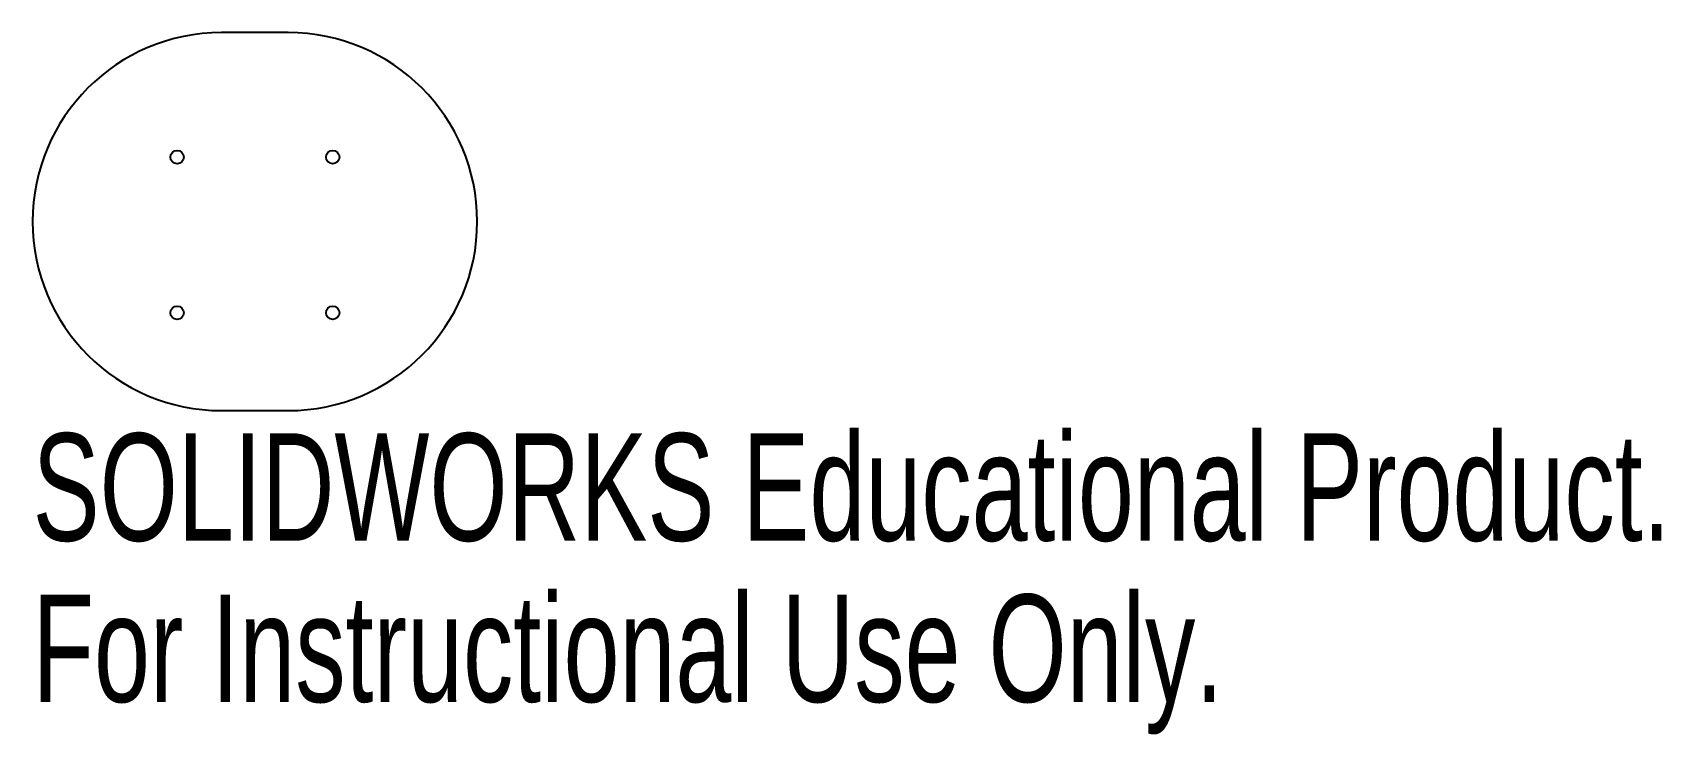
# Model space of a CAD drawing. Header units: millimetres. Extents: x -10 to 63.3, y -23.1 to 8.5.
import ezdxf

# ---------------------------------------------------------------- set-up
doc = ezdxf.new("R2010")
doc.units = ezdxf.units.MM
doc.styles.add('SLDTEXTSTYLE0', font='TXT', dxfattribs={"width": 0.7})

msp = doc.modelspace()

# ---------------------------------------------------------------- linework, layer by layer
at = {"color": 7, "linetype": 'Continuous', "lineweight": 25}
for p, q in [((1.5, 8.5), (-1.5, 8.5)), ((-1.5, -8.5), (1.5, -8.5))]:
    msp.add_line(p, q, dxfattribs=at)
for centre in [(-3.5, 2.9), (3.5, 2.9), (-3.5, -4.1), (3.5, -4.1)]:
    msp.add_circle(centre, 0.3, dxfattribs=at)
for centre, start, end in [((-1.5, 0), 90, 270), ((1.5, 0), 270, 90)]:
    msp.add_arc(centre, 8.5, start, end, dxfattribs=at)

# ---------------------------------------------------------------- texts
at = {"color": 7, "linetype": 'Continuous', "char_height": 4.83362, "attachment_point": 1, "style": 'SLDTEXTSTYLE0'}
for s, insert in [('SOLIDWORKS Educational Product.', (-10, -9.52)), ('For Instructional Use Only.', (-10, -16.77))]:
    msp.add_mtext(s, dxfattribs=dict(at, insert=insert))

doc.saveas('drawing.dxf')
